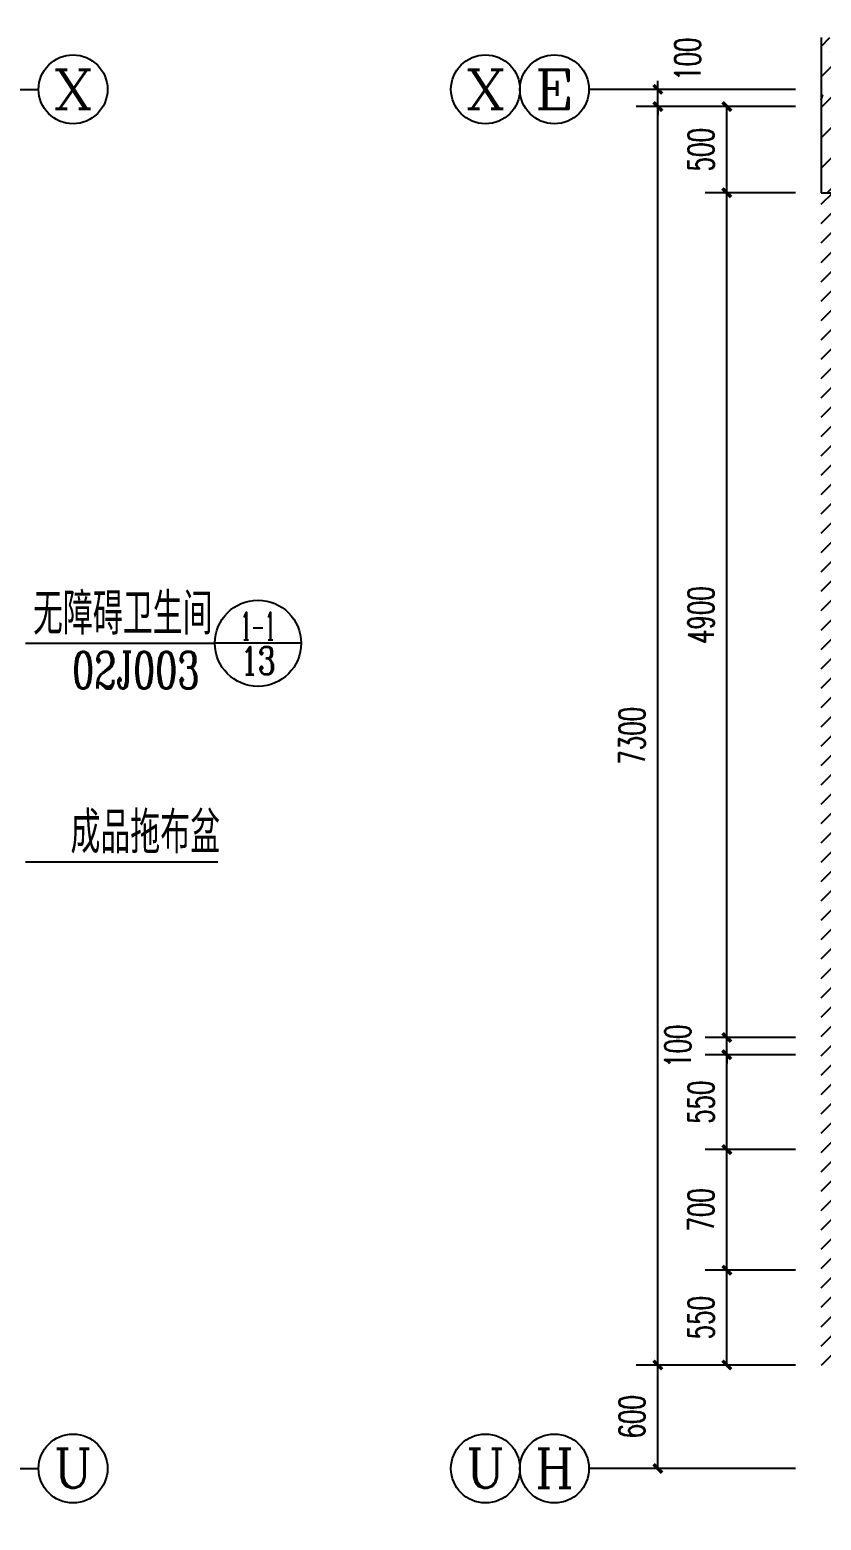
# Model space of a CAD drawing. Extents: x 307762 to 522490, y -326758 to -245675.
# Drawn here: x 392444 to 397034, y -319506 to -310861 of the extents above; entities that cross this region are included whole.
import ezdxf
from ezdxf.enums import TextEntityAlignment as Align

# ---------------------------------------------------------------- set-up
doc = ezdxf.new("R2010")
doc.units = 0
doc.header["$LTSCALE"] = 1000
doc.header["$MEASUREMENT"] = 0
doc.layers.get('0').update_dxf_attribs({"linetype": 'CONTINUOUS'})
doc.layers.get('Defpoints').update_dxf_attribs({"color": 6, "linetype": 'CONTINUOUS'})
for name, color, linetype in [('AXIS', 3, 'CONTINUOUS'), ('AXIS_TEXT', 7, 'CONTINUOUS'), ('COLUMN', 2, 'CONTINUOUS'), ('DIM_IDEN', 3, 'CONTINUOUS'), ('PUB_HATCH', 250, 'CONTINUOUS'), ('PUB_TEXT', 7, 'CONTINUOUS')]:
    doc.layers.add(name, color=color, linetype=linetype)
doc.styles.add('_TCH_AXIS', font='COMPLEX', dxfattribs={"bigfont": 'GBCBIG'})
doc.styles.add('_TCH_LABEL', font='COMPLEX', dxfattribs={"bigfont": 'GBCBIG'})
doc.styles.add('COMPLEX', font='COMPLEX')
doc.styles.add('DIM_FONT', font='SIMPLEX.shx', dxfattribs={"width": 0.65})
doc.dimstyles.new('DIMN50', dxfattribs={"dimscale": 0.5, "dimtxt": 300, "dimasz": 100, "dimexe": 250, "dimexo": 300, "dimgap": 150, "dimtad": 1, "dimdec": 0, "dimzin": 0, "dimdsep": 46, "dimtxsty": 'DIM_FONT', "dimblk": 'ARCHTICK', "dimcen": 0.09, "dimclrt": 7, "dimazin": 2, "dimtfac": 1, "dimtdec": 0, "dimtix": 1, "dimtmove": 2, "dimatfit": 3, "dimfxl": 0, "dimtolj": 1, "dimtzin": 0, "dimarcsym": 0})

# ---------------------------------------------------------------- blocks, each defined once
blk = doc.blocks.new('_ArchTick')
at = {"color": 0, "linetype": 'ByBlock', "const_width": 0.4}
blk.add_lwpolyline([(-0.5, -0.5), (0.5, 0.5)], dxfattribs=at)
blk = doc.blocks.new('*D65')
at = {"layer": 'AXIS', "color": 0, "lineweight": -2}
for p, q in [((396883.9, -311305.9), (396361.6, -311305.9)), ((396486.6, -311805.9), (396486.6, -311305.9)), ((396883.9, -311805.9), (396361.6, -311805.9))]:
    blk.add_line(p, q, dxfattribs=at)
at = {"layer": 'Defpoints', "color": 0}
for p in [(396486.6, -311305.9), (397033.9, -311305.9), (397033.9, -311805.9)]:
    blk.add_point(p, dxfattribs=at)
at = {"layer": 'AXIS', "color": 0, "lineweight": -2, "xscale": 50, "yscale": 50, "zscale": 50}
for p, rotation in [((396486.6, -311305.9), 90), ((396486.6, -311805.9), 270)]:
    blk.add_blockref('_ArchTick', p, dxfattribs=dict(at, rotation=rotation))
at = {"layer": 'AXIS', "color": 7, "insert": (396336.6, -311555.9), "char_height": 150, "attachment_point": 5, "rotation": 90, "style": 'DIM_FONT'}
blk.add_mtext('\\A1;500', dxfattribs=at)
blk = doc.blocks.new('*D66')
at = {"layer": 'AXIS', "color": 0, "lineweight": -2}
for p, q in [((396883.9, -311805.9), (396361.6, -311805.9)), ((396486.6, -316705.9), (396486.6, -311805.9)), ((396883.9, -316705.9), (396361.6, -316705.9))]:
    blk.add_line(p, q, dxfattribs=at)
at = {"layer": 'Defpoints', "color": 0}
for p in [(396486.6, -311805.9), (397033.9, -311805.9), (397033.9, -316705.9)]:
    blk.add_point(p, dxfattribs=at)
at = {"layer": 'AXIS', "color": 0, "lineweight": -2, "xscale": 50, "yscale": 50, "zscale": 50}
for p, rotation in [((396486.6, -311805.9), 90), ((396486.6, -316705.9), 270)]:
    blk.add_blockref('_ArchTick', p, dxfattribs=dict(at, rotation=rotation))
at = {"layer": 'AXIS', "color": 7, "insert": (396336.6, -314255.9), "char_height": 150, "attachment_point": 5, "rotation": 90, "style": 'DIM_FONT'}
blk.add_mtext('\\A1;4900', dxfattribs=at)
blk = doc.blocks.new('*D67')
at = {"layer": 'AXIS', "color": 0, "lineweight": -2}
for p, q in [((396486.6, -316705.9), (396486.6, -316655.9)), ((396883.9, -316705.9), (396361.6, -316705.9)), ((396486.6, -316805.9), (396486.6, -316705.9)), ((396883.9, -316805.9), (396361.6, -316805.9)), ((396486.6, -316805.9), (396486.6, -316855.9))]:
    blk.add_line(p, q, dxfattribs=at)
at = {"layer": 'Defpoints', "color": 0}
for p in [(396486.6, -316705.9), (397033.9, -316705.9), (397033.9, -316805.9)]:
    blk.add_point(p, dxfattribs=at)
at = {"layer": 'AXIS', "color": 0, "lineweight": -2, "xscale": 50, "yscale": 50, "zscale": 50}
for p, rotation in [((396486.6, -316705.9), 270), ((396486.6, -316805.9), 90)]:
    blk.add_blockref('_ArchTick', p, dxfattribs=dict(at, rotation=rotation))
at = {"layer": 'AXIS', "color": 7, "insert": (396202.9, -316755.9), "char_height": 150, "attachment_point": 5, "rotation": 90, "style": 'DIM_FONT'}
blk.add_mtext('\\A1;100', dxfattribs=at)
blk = doc.blocks.new('*D68')
at = {"layer": 'AXIS', "color": 0, "lineweight": -2}
for p, q in [((396883.9, -316805.9), (396361.6, -316805.9)), ((396486.6, -317355.9), (396486.6, -316805.9)), ((396883.9, -317355.9), (396361.6, -317355.9))]:
    blk.add_line(p, q, dxfattribs=at)
at = {"layer": 'Defpoints', "color": 0}
for p in [(396486.6, -316805.9), (397033.9, -316805.9), (397033.9, -317355.9)]:
    blk.add_point(p, dxfattribs=at)
at = {"layer": 'AXIS', "color": 0, "lineweight": -2, "xscale": 50, "yscale": 50, "zscale": 50}
for p, rotation in [((396486.6, -316805.9), 90), ((396486.6, -317355.9), 270)]:
    blk.add_blockref('_ArchTick', p, dxfattribs=dict(at, rotation=rotation))
at = {"layer": 'AXIS', "color": 7, "insert": (396336.6, -317080.9), "char_height": 150, "attachment_point": 5, "rotation": 90, "style": 'DIM_FONT'}
blk.add_mtext('\\A1;550', dxfattribs=at)
blk = doc.blocks.new('*D69')
at = {"layer": 'AXIS', "color": 0, "lineweight": -2}
for p, q in [((396883.9, -317355.9), (396361.6, -317355.9)), ((396486.6, -318055.9), (396486.6, -317355.9)), ((396883.9, -318055.9), (396361.6, -318055.9))]:
    blk.add_line(p, q, dxfattribs=at)
at = {"layer": 'Defpoints', "color": 0}
for p in [(396486.6, -317355.9), (397033.9, -317355.9), (397033.9, -318055.9)]:
    blk.add_point(p, dxfattribs=at)
at = {"layer": 'AXIS', "color": 0, "lineweight": -2, "xscale": 50, "yscale": 50, "zscale": 50}
for p, rotation in [((396486.6, -317355.9), 90), ((396486.6, -318055.9), 270)]:
    blk.add_blockref('_ArchTick', p, dxfattribs=dict(at, rotation=rotation))
at = {"layer": 'AXIS', "color": 7, "insert": (396336.6, -317705.9), "char_height": 150, "attachment_point": 5, "rotation": 90, "style": 'DIM_FONT'}
blk.add_mtext('\\A1;700', dxfattribs=at)
blk = doc.blocks.new('*D70')
at = {"layer": 'AXIS', "color": 0, "lineweight": -2}
for p, q in [((396883.9, -318055.9), (396361.6, -318055.9)), ((396486.6, -318605.9), (396486.6, -318055.9)), ((396883.9, -318605.9), (396361.6, -318605.9))]:
    blk.add_line(p, q, dxfattribs=at)
at = {"layer": 'Defpoints', "color": 0}
for p in [(396486.6, -318055.9), (397033.9, -318055.9), (397033.9, -318605.9)]:
    blk.add_point(p, dxfattribs=at)
at = {"layer": 'AXIS', "color": 0, "lineweight": -2, "xscale": 50, "yscale": 50, "zscale": 50}
for p, rotation in [((396486.6, -318055.9), 90), ((396486.6, -318605.9), 270)]:
    blk.add_blockref('_ArchTick', p, dxfattribs=dict(at, rotation=rotation))
at = {"layer": 'AXIS', "color": 7, "insert": (396336.6, -318330.9), "char_height": 150, "attachment_point": 5, "rotation": 90, "style": 'DIM_FONT'}
blk.add_mtext('\\A1;550', dxfattribs=at)
blk = doc.blocks.new('*D224')
at = {"layer": 'AXIS', "color": 0, "lineweight": -2}
for p, q in [((396883.9, -311205.9), (395961.6, -311205.9)), ((396086.6, -311205.9), (396086.6, -311155.9)), ((396086.6, -311305.9), (396086.6, -311205.9)), ((396883.9, -311305.9), (395961.6, -311305.9)), ((396086.6, -311305.9), (396086.6, -311355.9))]:
    blk.add_line(p, q, dxfattribs=at)
at = {"layer": 'Defpoints', "color": 0}
for p in [(396086.6, -311205.9), (397033.9, -311205.9), (397033.9, -311305.9)]:
    blk.add_point(p, dxfattribs=at)
at = {"layer": 'AXIS', "color": 0, "lineweight": -2, "xscale": 50, "yscale": 50, "zscale": 50}
for p, rotation in [((396086.6, -311205.9), 270), ((396086.6, -311305.9), 90)]:
    blk.add_blockref('_ArchTick', p, dxfattribs=dict(at, rotation=rotation))
at = {"layer": 'AXIS', "color": 7, "insert": (396259.1, -311030.9), "char_height": 150, "attachment_point": 5, "rotation": 90, "style": 'DIM_FONT'}
blk.add_mtext('\\A1;100', dxfattribs=at)
blk = doc.blocks.new('*D225')
at = {"layer": 'AXIS', "color": 0, "lineweight": -2}
for p, q in [((396883.9, -311305.9), (395961.6, -311305.9)), ((396086.6, -318605.9), (396086.6, -311305.9)), ((396883.9, -318605.9), (395961.6, -318605.9))]:
    blk.add_line(p, q, dxfattribs=at)
at = {"layer": 'Defpoints', "color": 0}
for p in [(396086.6, -311305.9), (397033.9, -311305.9), (397033.9, -318605.9)]:
    blk.add_point(p, dxfattribs=at)
at = {"layer": 'AXIS', "color": 0, "lineweight": -2, "xscale": 50, "yscale": 50, "zscale": 50}
for p, rotation in [((396086.6, -311305.9), 90), ((396086.6, -318605.9), 270)]:
    blk.add_blockref('_ArchTick', p, dxfattribs=dict(at, rotation=rotation))
at = {"layer": 'AXIS', "color": 7, "insert": (395936.6, -314955.9), "char_height": 150, "attachment_point": 5, "rotation": 90, "style": 'DIM_FONT'}
blk.add_mtext('\\A1;7300', dxfattribs=at)
blk = doc.blocks.new('*D226')
at = {"layer": 'AXIS', "color": 0, "lineweight": -2}
for p, q in [((396883.9, -318605.9), (395961.6, -318605.9)), ((396086.6, -319205.9), (396086.6, -318605.9)), ((396883.9, -319205.9), (395961.6, -319205.9))]:
    blk.add_line(p, q, dxfattribs=at)
at = {"layer": 'Defpoints', "color": 0}
for p in [(396086.6, -318605.9), (397033.9, -318605.9), (397033.9, -319205.9)]:
    blk.add_point(p, dxfattribs=at)
at = {"layer": 'AXIS', "color": 0, "lineweight": -2, "xscale": 50, "yscale": 50, "zscale": 50}
for p, rotation in [((396086.6, -318605.9), 90), ((396086.6, -319205.9), 270)]:
    blk.add_blockref('_ArchTick', p, dxfattribs=dict(at, rotation=rotation))
at = {"layer": 'AXIS', "color": 7, "insert": (395936.6, -318905.9), "char_height": 150, "attachment_point": 5, "rotation": 90, "style": 'DIM_FONT'}
blk.add_mtext('\\A1;600', dxfattribs=at)
blk = doc.blocks.new('_AXISO')
blk.add_circle((0, 0), 0.5)
at = {"layer": 'AXIS_TEXT', "style": 'COMPLEX', "width": 1.041667}
blk.add_attdef('A', text='', height=0.56, dxfattribs=at).set_placement((-0.25, -0.28), (0.25, -0.28), align=Align.FIT)

msp = doc.modelspace()

# ---------------------------------------------------------------- hatches: boundary and pattern name
at = {"layer": 'PUB_HATCH'}
h = msp.add_hatch(dxfattribs=at)
h.set_pattern_fill('ANSI31', color=256, scale=50, style=0)
h.set_pattern_definition([(45, (397033.856, -319505.88), (-56.1266, 56.1266), [])])
h.paths.add_polyline_path([(400933.9, -311055.9), (400883.9, -311055.9), (400883.9, -311005.9), (400683.9, -311005.9), (400683.9, -310955.9), (400633.9, -310955.9), (400633.9, -310905.9), (399733.9, -310905.9), (399733.9, -310955.9), (399683.9, -310955.9), (399683.9, -311005.9), (399483.9, -311005.9), (399483.9, -311055.9), (399433.9, -311055.9), (399433.9, -311305.9), (400133.9, -311305.9), (400133.9, -317005.9), (399333.9, -317005.9), (399333.9, -317505.9), (399533.9, -317505.9), (399533.9, -317205.9), (401033.9, -317205.9), (401033.9, -317505.9), (401233.9, -317505.9), (401233.9, -317005.9), (400333.9, -317005.9), (400333.9, -311305.9), (400933.9, -311305.9)])
h.paths.add_polyline_path([(398233.9, -311055.9), (398183.9, -311055.9), (398183.9, -311005.9), (397983.9, -311005.9), (397983.9, -310955.9), (397933.9, -310955.9), (397933.9, -311305.9), (398233.9, -311305.9)])
h.paths.add_polyline_path([(397233.9, -311805.9), (397033.9, -311805.9), (397033.9, -318605.9), (397233.9, -318605.9), (397233.9, -316805.9), (397733.9, -316805.9), (397733.9, -316705.9), (397233.9, -316705.9)])
h.paths.add_polyline_path([(403633.9, -311805.9), (403433.9, -311805.9), (403433.9, -316705.9), (402933.9, -316705.9), (402933.9, -316805.9), (403433.9, -316805.9), (403433.9, -318605.9), (403633.9, -318605.9)])
h.paths.add_polyline_path([(401233.9, -318705.9), (402733.9, -318705.9), (402733.9, -318605.9), (401233.9, -318605.9), (401233.9, -318505.9), (401133.9, -318505.9), (401033.9, -318505.9), (401033.9, -319505.9), (402733.9, -319505.9), (402733.9, -319305.9), (401233.9, -319305.9)])
h.paths.add_polyline_path([(399533.9, -318505.9), (399333.9, -318505.9), (399333.9, -318605.9), (397933.9, -318605.9), (397933.9, -318705.9), (399333.9, -318705.9), (399333.9, -319305.9), (399033.9, -319305.9), (399033.9, -319505.9), (399533.9, -319505.9)])
h.paths.add_polyline_path([(398033.9, -319305.9), (397933.9, -319305.9), (397933.9, -319505.9), (398033.9, -319505.9)])
h.paths.add_polyline_path([(402733.9, -310905.9), (402433.9, -310905.9), (402433.9, -310955.9), (402383.9, -310955.9), (402383.9, -311005.9), (402183.9, -311005.9), (402183.9, -311055.9), (402133.9, -311055.9), (402133.9, -311305.9), (402733.9, -311305.9)])
h = msp.add_hatch(dxfattribs=at)
h.set_pattern_fill('钢筋混凝土', color=256, scale=50, style=0)
h.set_pattern_definition([(45, (0, 0), (-88.388348, 88.388348), []), (50, (0, 0), (358.63009, -31.37607), [37.5, -412.5]), (355, (0, 0), (-69.37567, 376.09607), [30, -330]), (100.4514, (29.9, -2.6), (289.2547, 344.71977), [31.8701, -350.57106]), (46.1842, (0, 100), (533.62052, -82.7595), [56.25, -618.75]), (96.6356, (44.47, 93.1), (467.33135, 487.05894), [47.80514, -525.8565]), (351.1842, (0, 100), (467.331, 487.0593), [45, -495]), (21, (50, 75), (298.45353, -201.30945), [37.5, -412.5]), (326, (50, 75), (121.65767, 362.57502), [30, -330]), (71.4514, (74.87, 58.22), (420.11131, 161.26525), [31.8701, -350.57106]), (37.5, (0, 0), (6.079928, 166.446927), [0, -326, 0, -335, 0, -331.25]), (7.5, (0, 0), (131.53477, 197.205856), [0, -191, 0, -318.5, 0, -126.25]), (327.5, (-111.5, 0), (266.911218, -11.277436), [0, -125, 0, -390, 0, -517.5]), (317.5, (-161.5, 0), (291.59308, 50.05249), [0, -162.5, 0, -259, 0, -367.5])])
h.paths.add_polyline_path([(397033.9, -311805.9), (397933.9, -311805.9), (397933.9, -310905.9), (397033.9, -310905.9)])

# ---------------------------------------------------------------- linework, layer by layer
at = {"layer": 'AXIS'}
for p, q in [((391297.5, -311205.9), (392494.7, -311205.9)), ((395286.6, -311205.9), (395286.6, -311205.9)), ((396883.9, -311205.9), (395686.6, -311205.9)), ((391297.5, -319205.9), (392494.7, -319205.9)), ((395286.6, -319205.9), (395286.6, -319205.9)), ((396883.9, -319205.9), (395686.6, -319205.9))]:
    msp.add_line(p, q, dxfattribs=at)
at = {"layer": 'COLUMN'}
for p, q in [((397033.9, -310905.9), (397033.9, -311805.9)), ((397033.9, -311805.9), (397933.9, -311805.9))]:
    msp.add_line(p, q, dxfattribs=at)
at = {"layer": 'DIM_IDEN'}
for p, q in [((392418.9, -314418.9), (393517.5, -314418.9)), ((394017.5, -314418.9), (393517.5, -314418.9)), ((392418.9, -315687.6), (393533.5, -315687.6))]:
    msp.add_line(p, q, dxfattribs=at)
msp.add_circle((393767.5, -314418.9), 250, dxfattribs=at)

# ---------------------------------------------------------------- block references
at = {"layer": 'AXIS'}
ref = msp.add_blockref('_AXISO', (392694.7, -311205.9), dxfattribs=dict(at, xscale=400, yscale=400, zscale=400))
ref.add_attrib('A', 'X', dxfattribs={"layer": 'AXIS_TEXT', "height": 226.3, "style": '_TCH_AXIS', "width": 1.166667}).set_placement((392581.6, -311319), (392807.8, -311319), align=Align.FIT)
ref = msp.add_blockref('_AXISO', (395086.6, -311205.9), dxfattribs=dict(at, xscale=400, yscale=400, zscale=400))
ref.add_attrib('A', 'X', dxfattribs={"layer": 'AXIS_TEXT', "height": 226.3, "style": '_TCH_AXIS', "width": 1.166667}).set_placement((394973.5, -311319), (395199.8, -311319), align=Align.FIT)
ref = msp.add_blockref('_AXISO', (395486.6, -311205.9), dxfattribs=dict(at, xscale=400, yscale=400, zscale=400))
ref.add_attrib('A', 'E', dxfattribs={"layer": 'AXIS_TEXT', "height": 226.3, "style": '_TCH_AXIS', "width": 1.3125}).set_placement((395373.5, -311319), (395599.8, -311319), align=Align.FIT)
ref = msp.add_blockref('_AXISO', (392694.7, -319205.9), dxfattribs=dict(at, xscale=400, yscale=400, zscale=400))
ref.add_attrib('A', 'U', dxfattribs={"layer": 'AXIS_TEXT', "height": 226.3, "style": '_TCH_AXIS', "width": 1.05}).set_placement((392581.6, -319319), (392807.8, -319319), align=Align.FIT)
ref = msp.add_blockref('_AXISO', (395086.6, -319205.9), dxfattribs=dict(at, xscale=400, yscale=400, zscale=400))
ref.add_attrib('A', 'U', dxfattribs={"layer": 'AXIS_TEXT', "height": 226.3, "style": '_TCH_AXIS', "width": 1.05}).set_placement((394973.5, -319319), (395199.8, -319319), align=Align.FIT)
ref = msp.add_blockref('_AXISO', (395486.6, -319205.9), dxfattribs=dict(at, xscale=400, yscale=400, zscale=400))
ref.add_attrib('A', 'H', dxfattribs={"layer": 'AXIS_TEXT', "height": 226.3, "style": '_TCH_AXIS', "width": 1.05}).set_placement((395373.5, -319319), (395599.8, -319319), align=Align.FIT)

# ---------------------------------------------------------------- texts
at = {"layer": 'PUB_TEXT', "style": '_TCH_LABEL'}
for s, p in [('无障碍卫生间', (392462.2, -314368.9)), ('成品拖布盆', (392679.7, -315637.6))]:
    msp.add_text(s, height=241.13, dxfattribs=at).set_placement(p)
for s, width, p, p2 in [('1-1', 0.525, (393666.8, -314398.8), (393868.1, -314398.8)), ('13', 0.905172, (393666.8, -314600.1), (393868.1, -314600.1))]:
    msp.add_text(s, height=161, dxfattribs=dict(at, width=width)).set_placement(p, p2, align=Align.FIT)
at = {"layer": 'PUB_TEXT', "style": '_TCH_LABEL', "width": 0.705882}
msp.add_text('02J003', height=212.5, dxfattribs=at).set_placement((392688.9, -314681.4))

# ---------------------------------------------------------------- dimensions: what is measured, and where the dimension line sits
at = {"layer": 'AXIS'}
for base, p1, p2, picture, middle in [((396086.6, -311205.9), (397033.9, -311305.9), (397033.9, -311205.9), '*D224', (396259.1, -311030.9)), ((396486.6, -316705.9), (397033.9, -316805.9), (397033.9, -316705.9), '*D67', (396202.9, -316755.9))]:
    dim = msp.add_linear_dim(base=base, p1=p1, p2=p2, angle=90, dimstyle='DIMN50', dxfattribs=at)
    dim.commit()
    dim.dimension.update_dxf_attribs({"geometry": picture, "text_midpoint": middle, "dimtype": 129})
for p1, p2, distance, picture, middle in [((397033.9, -318605.9), (397033.9, -311305.9), 947.2, '*D225', (395936.6, -314955.9)), ((397033.9, -311805.9), (397033.9, -311305.9), 547.2, '*D65', (396336.6, -311555.9)), ((397033.9, -316705.9), (397033.9, -311805.9), 547.2, '*D66', (396336.6, -314255.9)), ((397033.9, -317355.9), (397033.9, -316805.9), 547.2, '*D68', (396336.6, -317080.9)), ((397033.9, -318055.9), (397033.9, -317355.9), 547.2, '*D69', (396336.6, -317705.9)), ((397033.9, -318605.9), (397033.9, -318055.9), 547.2, '*D70', (396336.6, -318330.9)), ((397033.9, -319205.9), (397033.9, -318605.9), 947.2, '*D226', (395936.6, -318905.9))]:
    dim = msp.add_aligned_dim(p1=p1, p2=p2, distance=distance, dimstyle='DIMN50', dxfattribs=at)
    dim.commit()
    dim.dimension.update_dxf_attribs({"geometry": picture, "text_midpoint": middle})

doc.saveas('drawing.dxf')
